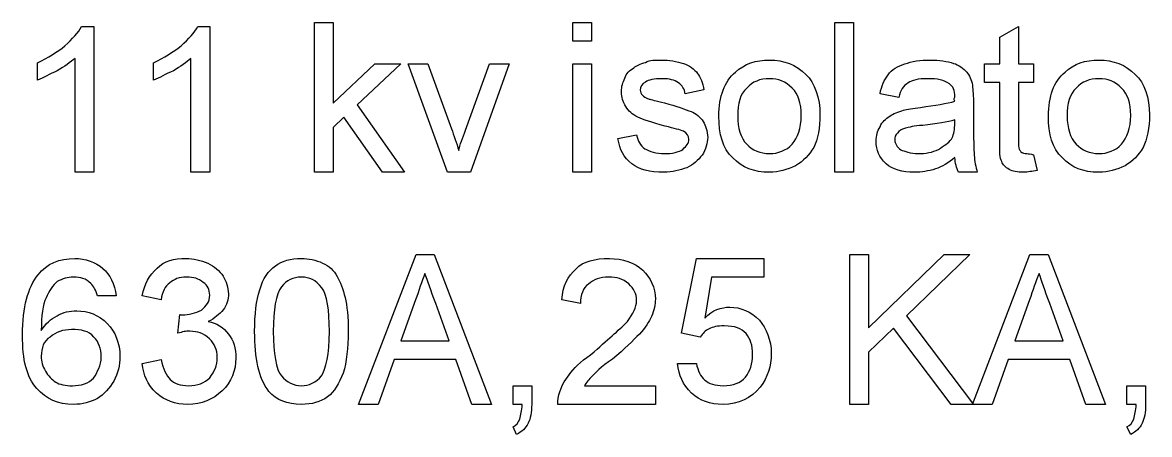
# Model space of a CAD drawing. Header units: millimetres. Extents: x 12 to 286, y 8 to 173.
# Drawn here: x 151.41 to 162.03, y 127.64 to 131.52 of the extents above; entities that cross this region are included whole.
import ezdxf

# ---------------------------------------------------------------- set-up
doc = ezdxf.new("R2010")
doc.units = ezdxf.units.MM
doc.layers.get('0').update_dxf_attribs({"linetype": 'CONTINUOUS'})

msp = doc.modelspace()

# ---------------------------------------------------------------- linework, layer by layer
at = {"color": 0}
for p, q in [((151.969, 131.48), (152.083, 131.48)), ((152.083, 131.48), (152.083, 130.105)), ((153.063, 131.48), (153.176, 131.48)), ((153.176, 131.48), (153.176, 130.105)), ((154.164, 130.105), (154.164, 131.516)), ((154.164, 131.516), (154.34, 131.516)), ((154.34, 131.516), (154.34, 130.756)), ((156.597, 131.34), (156.597, 131.516)), ((156.597, 131.516), (156.774, 131.516)), ((156.774, 131.516), (156.774, 131.34)), ((159.067, 130.105), (159.067, 131.516)), ((159.067, 131.516), (159.243, 131.516)), ((159.243, 131.516), (159.243, 130.105)), ((160.62, 131.377), (160.796, 131.479)), ((160.796, 131.479), (160.796, 131.127)), ((160.62, 131.127), (160.62, 131.377)), ((156.774, 131.34), (156.597, 131.34)), ((151.907, 130.105), (151.907, 131.177)), ((152.999, 130.105), (152.999, 131.177)), ((151.554, 130.974), (151.554, 131.137)), ((152.647, 130.974), (152.647, 131.137)), ((154.34, 130.756), (154.733, 131.127)), ((154.976, 131.127), (154.566, 130.741)), ((154.733, 131.127), (154.976, 131.127)), ((155.415, 130.105), (155.046, 131.127)), ((155.046, 131.127), (155.232, 131.127)), ((155.232, 131.127), (155.455, 130.515)), ((155.587, 130.503), (155.812, 131.127)), ((155.998, 131.127), (155.634, 130.105)), ((155.812, 131.127), (155.998, 131.127)), ((156.597, 130.105), (156.597, 131.127)), ((156.597, 131.127), (156.774, 131.127)), ((156.774, 131.127), (156.774, 130.105)), ((160.478, 130.951), (160.478, 131.127)), ((160.478, 131.127), (160.62, 131.127)), ((160.796, 131.127), (160.937, 131.127)), ((160.937, 131.127), (160.937, 130.951)), ((160.62, 130.951), (160.478, 130.951)), ((160.62, 130.398), (160.62, 130.951)), ((160.937, 130.951), (160.796, 130.951)), ((160.796, 130.951), (160.796, 130.409)), ((157.832, 130.881), (157.656, 130.845)), ((159.668, 130.81), (159.492, 130.845)), ((154.566, 130.741), (155.01, 130.105)), ((160.373, 130.776), (160.373, 130.566)), ((154.441, 130.623), (154.34, 130.526)), ((154.803, 130.105), (154.441, 130.623)), ((157.974, 130.634), (157.974, 130.634)), ((161.079, 130.634), (161.079, 130.634)), ((154.34, 130.526), (154.34, 130.105)), ((160.196, 130.55), (160.197, 130.598)), ((157.022, 130.422), (157.198, 130.458)), ((160.197, 130.245), (160.197, 130.245)), ((160.937, 130.271), (160.973, 130.121)), ((152.083, 130.105), (151.907, 130.105)), ((153.176, 130.105), (152.999, 130.105)), ((154.34, 130.105), (154.164, 130.105)), ((155.01, 130.105), (154.803, 130.105)), ((155.634, 130.105), (155.415, 130.105)), ((156.774, 130.105), (156.597, 130.105)), ((159.243, 130.105), (159.067, 130.105)), ((160.408, 130.105), (160.231, 130.105)), ((154.579, 127.918), (155.12, 129.329)), ((155.12, 129.329), (155.29, 129.329)), ((155.29, 129.329), (155.831, 127.918)), ((157.621, 128.588), (157.762, 129.293)), ((157.762, 129.293), (158.397, 129.293)), ((158.397, 129.293), (158.397, 129.117)), ((159.209, 127.918), (159.209, 129.329)), ((159.209, 129.329), (159.385, 129.329)), ((159.385, 129.329), (159.385, 128.641)), ((159.385, 128.641), (160.098, 129.329)), ((160.338, 129.329), (159.742, 128.754)), ((160.098, 129.329), (160.338, 129.329)), ((160.364, 127.918), (160.905, 129.329)), ((160.905, 129.329), (161.075, 129.329)), ((161.075, 129.329), (161.616, 127.918)), ((157.905, 129.117), (157.841, 128.732)), ((158.397, 129.117), (157.905, 129.117)), ((152.294, 128.94), (152.117, 128.94)), ((152.294, 128.94), (152.294, 128.94)), ((152.717, 128.904), (152.54, 128.94)), ((155.116, 128.903), (154.977, 128.517)), ((155.432, 128.517), (155.305, 128.87)), ((156.669, 128.87), (156.493, 128.904)), ((160.901, 128.903), (160.763, 128.517)), ((161.217, 128.517), (161.091, 128.87)), ((152.874, 128.588), (152.893, 128.764)), ((159.742, 128.754), (160.373, 127.918)), ((153.599, 128.604), (153.599, 128.604)), ((159.62, 128.637), (159.385, 128.411)), ((160.161, 127.918), (159.62, 128.637)), ((154.977, 128.517), (155.432, 128.517)), ((157.798, 128.552), (157.621, 128.588)), ((160.763, 128.517), (161.217, 128.517)), ((159.385, 128.411), (159.385, 127.918)), ((152.54, 128.305), (152.717, 128.341)), ((154.915, 128.341), (154.763, 127.918)), ((155.494, 128.341), (154.915, 128.341)), ((155.645, 127.918), (155.494, 128.341)), ((157.585, 128.305), (157.762, 128.305)), ((160.701, 128.341), (160.55, 127.918)), ((161.28, 128.341), (160.701, 128.341)), ((161.432, 127.918), (161.28, 128.341)), ((156.034, 127.918), (156.034, 128.094)), ((156.034, 128.094), (156.21, 128.094)), ((156.21, 128.094), (156.21, 127.918)), ((156.706, 128.094), (157.375, 128.094)), ((157.375, 128.094), (157.375, 127.918)), ((161.819, 127.918), (161.819, 128.094)), ((161.819, 128.094), (161.995, 128.094)), ((161.995, 128.094), (161.995, 127.918)), ((154.763, 127.918), (154.579, 127.918)), ((155.831, 127.918), (155.645, 127.918)), ((156.121, 127.918), (156.034, 127.918)), ((157.375, 127.918), (156.457, 127.918)), ((159.385, 127.918), (159.209, 127.918)), ((160.373, 127.918), (160.161, 127.918)), ((160.55, 127.918), (160.364, 127.918)), ((161.616, 127.918), (161.432, 127.918)), ((161.907, 127.918), (161.819, 127.918)), ((156.068, 127.635), (156.034, 127.706)), ((161.855, 127.635), (161.819, 127.706))]:
    msp.add_line(p, q, dxfattribs=at)
for points in [[(151.812, 131.297), (151.882, 131.363), (151.938, 131.421), (151.969, 131.48)], [(152.906, 131.297), (152.976, 131.363), (153.033, 131.421), (153.063, 131.48)], [(151.554, 131.137), (151.652, 131.189), (151.739, 131.235), (151.812, 131.297)], [(152.647, 131.137), (152.746, 131.189), (152.831, 131.235), (152.906, 131.297)], [(151.907, 131.177), (151.864, 131.145), (151.807, 131.1), (151.739, 131.061)], [(152.999, 131.177), (152.957, 131.145), (152.902, 131.1), (152.833, 131.061)], [(157.282, 131.141), (157.324, 131.163), (157.377, 131.163), (157.43, 131.163)], [(157.43, 131.163), (157.503, 131.163), (157.58, 131.152), (157.639, 131.129)], [(158.131, 131.05), (158.213, 131.127), (158.326, 131.163), (158.451, 131.163)], [(158.451, 131.163), (158.585, 131.163), (158.704, 131.118), (158.793, 131.027)], [(159.727, 131.126), (159.788, 131.151), (159.875, 131.163), (159.965, 131.163)], [(159.965, 131.163), (160.05, 131.163), (160.128, 131.152), (160.184, 131.131)], [(161.236, 131.05), (161.317, 131.127), (161.429, 131.163), (161.556, 131.163)], [(161.556, 131.163), (161.688, 131.163), (161.809, 131.118), (161.897, 131.027)], [(151.739, 131.061), (151.667, 131.032), (151.608, 130.993), (151.554, 130.974)], [(152.833, 131.061), (152.761, 131.032), (152.702, 130.993), (152.647, 130.974)], [(157.088, 130.991), (157.098, 131.04), (157.136, 131.064), (157.172, 131.09)], [(157.172, 131.09), (157.196, 131.111), (157.236, 131.127), (157.282, 131.141)], [(157.639, 131.129), (157.694, 131.118), (157.744, 131.075), (157.773, 131.036)], [(157.974, 130.634), (157.974, 130.821), (158.026, 130.961), (158.131, 131.05)], [(159.568, 131.022), (159.603, 131.079), (159.658, 131.102), (159.727, 131.126)], [(160.184, 131.131), (160.233, 131.12), (160.282, 131.083), (160.309, 131.05)], [(160.309, 131.05), (160.332, 131.02), (160.354, 130.977), (160.364, 130.927)], [(161.079, 130.634), (161.079, 130.821), (161.13, 130.961), (161.236, 131.05)], [(157.056, 130.863), (157.056, 130.915), (157.067, 130.952), (157.088, 130.991)], [(157.282, 130.955), (157.245, 130.944), (157.233, 130.908), (157.233, 130.879)], [(157.444, 130.987), (157.357, 130.987), (157.314, 130.976), (157.282, 130.955)], [(157.593, 130.949), (157.555, 130.974), (157.508, 130.987), (157.444, 130.987)], [(157.656, 130.845), (157.649, 130.89), (157.628, 130.925), (157.593, 130.949)], [(157.773, 131.036), (157.799, 131.005), (157.823, 130.945), (157.832, 130.881)], [(158.451, 130.987), (158.359, 130.987), (158.292, 130.958), (158.236, 130.899)], [(158.665, 130.899), (158.6, 130.963), (158.535, 130.987), (158.451, 130.987)], [(158.793, 131.027), (158.879, 130.945), (158.926, 130.809), (158.926, 130.648)], [(159.492, 130.845), (159.507, 130.918), (159.533, 130.977), (159.568, 131.022)], [(159.756, 130.947), (159.711, 130.923), (159.686, 130.875), (159.668, 130.81)], [(159.942, 130.987), (159.848, 130.987), (159.796, 130.973), (159.756, 130.947)], [(160.146, 130.937), (160.094, 130.974), (160.033, 130.987), (159.942, 130.987)], [(160.197, 130.813), (160.197, 130.882), (160.179, 130.914), (160.146, 130.937)], [(161.556, 130.987), (161.462, 130.987), (161.397, 130.958), (161.341, 130.899)], [(161.768, 130.899), (161.705, 130.963), (161.64, 130.987), (161.556, 130.987)], [(161.897, 131.027), (161.984, 130.945), (162.031, 130.809), (162.031, 130.648)], [(157.097, 130.724), (157.069, 130.77), (157.056, 130.812), (157.056, 130.863)], [(157.233, 130.879), (157.233, 130.861), (157.24, 130.845), (157.254, 130.831)], [(157.254, 130.831), (157.26, 130.82), (157.288, 130.803), (157.317, 130.794)], [(158.236, 130.899), (158.174, 130.846), (158.151, 130.752), (158.151, 130.634)], [(158.75, 130.639), (158.75, 130.762), (158.721, 130.839), (158.665, 130.899)], [(160.364, 130.927), (160.361, 130.905), (160.373, 130.846), (160.373, 130.776)], [(161.341, 130.899), (161.279, 130.846), (161.255, 130.752), (161.255, 130.634)], [(161.855, 130.639), (161.855, 130.762), (161.826, 130.839), (161.768, 130.899)], [(157.211, 130.624), (157.155, 130.651), (157.123, 130.681), (157.097, 130.724)], [(157.317, 130.794), (157.329, 130.794), (157.382, 130.776), (157.462, 130.758)], [(157.462, 130.758), (157.573, 130.73), (157.661, 130.697), (157.711, 130.677)], [(159.875, 130.715), (160.009, 130.74), (160.127, 130.751), (160.196, 130.774)], [(160.196, 130.774), (160.184, 130.795), (160.197, 130.808), (160.197, 130.813)], [(157.467, 130.539), (157.339, 130.58), (157.26, 130.599), (157.211, 130.624)], [(157.711, 130.677), (157.754, 130.664), (157.798, 130.624), (157.827, 130.583)], [(158.105, 130.241), (158.008, 130.333), (157.974, 130.463), (157.974, 130.634)], [(158.151, 130.634), (158.151, 130.528), (158.178, 130.427), (158.236, 130.369)], [(158.665, 130.369), (158.714, 130.434), (158.75, 130.518), (158.75, 130.639)], [(158.926, 130.648), (158.926, 130.525), (158.907, 130.415), (158.867, 130.34)], [(159.492, 130.533), (159.515, 130.584), (159.545, 130.608), (159.584, 130.633)], [(159.584, 130.633), (159.615, 130.657), (159.667, 130.677), (159.714, 130.689)], [(159.714, 130.689), (159.745, 130.703), (159.803, 130.707), (159.875, 130.715)], [(161.21, 130.241), (161.113, 130.333), (161.079, 130.463), (161.079, 130.634)], [(161.255, 130.634), (161.255, 130.528), (161.283, 130.427), (161.341, 130.369)], [(161.769, 130.369), (161.819, 130.434), (161.855, 130.518), (161.855, 130.639)], [(162.031, 130.648), (162.031, 130.525), (162.01, 130.415), (161.972, 130.34)], [(155.455, 130.515), (155.473, 130.453), (155.502, 130.38), (155.523, 130.309)], [(157.639, 130.491), (157.609, 130.504), (157.557, 130.52), (157.467, 130.539)], [(157.827, 130.583), (157.845, 130.549), (157.868, 130.493), (157.868, 130.433)], [(159.456, 130.397), (159.456, 130.455), (159.466, 130.492), (159.492, 130.533)], [(159.731, 130.52), (159.69, 130.511), (159.675, 130.493), (159.658, 130.474)], [(159.894, 130.547), (159.813, 130.544), (159.763, 130.529), (159.731, 130.52)], [(160.197, 130.598), (160.129, 130.579), (160.027, 130.561), (159.894, 130.547)], [(160.165, 130.418), (160.183, 130.448), (160.196, 130.491), (160.196, 130.55)], [(160.373, 130.566), (160.373, 130.431), (160.375, 130.32), (160.38, 130.265)], [(155.523, 130.309), (155.532, 130.365), (155.56, 130.427), (155.587, 130.503)], [(157.154, 130.185), (157.076, 130.247), (157.04, 130.317), (157.022, 130.422)], [(157.198, 130.458), (157.208, 130.4), (157.234, 130.357), (157.277, 130.327)], [(157.635, 130.321), (157.668, 130.358), (157.692, 130.379), (157.692, 130.415)], [(157.692, 130.415), (157.692, 130.449), (157.674, 130.471), (157.639, 130.491)], [(157.868, 130.433), (157.868, 130.383), (157.851, 130.318), (157.817, 130.267)], [(159.658, 130.474), (159.632, 130.46), (159.632, 130.433), (159.632, 130.409)], [(159.632, 130.409), (159.632, 130.376), (159.651, 130.342), (159.688, 130.317)], [(160.043, 130.32), (160.091, 130.356), (160.139, 130.377), (160.165, 130.418)], [(160.796, 130.409), (160.796, 130.369), (160.799, 130.335), (160.803, 130.322)], [(157.277, 130.327), (157.317, 130.304), (157.382, 130.281), (157.46, 130.281)], [(157.46, 130.281), (157.533, 130.281), (157.596, 130.295), (157.635, 130.321)], [(158.236, 130.369), (158.287, 130.315), (158.364, 130.281), (158.451, 130.281)], [(158.451, 130.281), (158.531, 130.281), (158.608, 130.31), (158.665, 130.369)], [(158.867, 130.34), (158.824, 130.27), (158.771, 130.208), (158.696, 130.167)], [(159.549, 130.186), (159.479, 130.249), (159.456, 130.312), (159.456, 130.397)], [(159.688, 130.317), (159.719, 130.304), (159.781, 130.281), (159.852, 130.281)], [(159.852, 130.281), (159.921, 130.281), (159.988, 130.294), (160.043, 130.32)], [(160.639, 130.207), (160.62, 130.238), (160.62, 130.3), (160.62, 130.398)], [(160.803, 130.322), (160.806, 130.32), (160.817, 130.299), (160.828, 130.292)], [(161.341, 130.369), (161.392, 130.315), (161.469, 130.281), (161.556, 130.281)], [(161.556, 130.281), (161.634, 130.281), (161.712, 130.31), (161.769, 130.369)], [(161.972, 130.34), (161.929, 130.27), (161.875, 130.208), (161.801, 130.167)], [(157.817, 130.267), (157.777, 130.221), (157.736, 130.175), (157.672, 130.147)], [(158.451, 130.105), (158.302, 130.105), (158.193, 130.15), (158.105, 130.241)], [(160.197, 130.245), (160.138, 130.194), (160.077, 130.157), (160.015, 130.137)], [(160.231, 130.105), (160.213, 130.145), (160.201, 130.192), (160.197, 130.245)], [(160.38, 130.265), (160.383, 130.213), (160.394, 130.156), (160.408, 130.105)], [(160.71, 130.132), (160.669, 130.153), (160.653, 130.176), (160.639, 130.207)], [(160.828, 130.292), (160.828, 130.292), (160.854, 130.281), (160.875, 130.281)], [(160.875, 130.281), (160.889, 130.281), (160.912, 130.277), (160.937, 130.271)], [(161.556, 130.105), (161.407, 130.105), (161.298, 130.15), (161.21, 130.241)], [(157.457, 130.105), (157.321, 130.105), (157.223, 130.131), (157.154, 130.185)], [(157.672, 130.147), (157.603, 130.128), (157.537, 130.105), (157.457, 130.105)], [(158.696, 130.167), (158.615, 130.128), (158.539, 130.105), (158.451, 130.105)], [(159.818, 130.105), (159.698, 130.105), (159.611, 130.132), (159.549, 130.186)], [(160.015, 130.137), (159.943, 130.116), (159.888, 130.105), (159.818, 130.105)], [(160.849, 130.105), (160.783, 130.105), (160.742, 130.114), (160.71, 130.132)], [(160.973, 130.121), (160.926, 130.116), (160.885, 130.105), (160.849, 130.105)], [(161.801, 130.167), (161.72, 130.128), (161.644, 130.105), (161.556, 130.105)], [(151.559, 129.139), (151.642, 129.246), (151.759, 129.293), (151.904, 129.293)], [(151.904, 129.293), (152.002, 129.293), (152.101, 129.261), (152.17, 129.199)], [(152.681, 129.201), (152.743, 129.27), (152.844, 129.293), (152.952, 129.293)], [(152.952, 129.293), (153.019, 129.293), (153.096, 129.278), (153.158, 129.248)], [(153.158, 129.248), (153.216, 129.221), (153.27, 129.177), (153.303, 129.125)], [(153.795, 129.223), (153.854, 129.27), (153.942, 129.293), (154.04, 129.293)], [(154.04, 129.293), (154.107, 129.293), (154.179, 129.279), (154.24, 129.25)], [(154.24, 129.25), (154.299, 129.223), (154.346, 129.179), (154.376, 129.124)], [(156.628, 129.194), (156.695, 129.27), (156.811, 129.293), (156.942, 129.293)], [(156.942, 129.293), (157.066, 129.293), (157.18, 129.256), (157.258, 129.183)], [(151.412, 128.571), (151.412, 128.837), (151.462, 129.02), (151.559, 129.139)], [(152.17, 129.199), (152.233, 129.144), (152.28, 129.051), (152.294, 128.94)], [(152.54, 128.94), (152.561, 129.052), (152.608, 129.139), (152.681, 129.201)], [(153.648, 128.998), (153.677, 129.106), (153.73, 129.176), (153.795, 129.223)], [(155.204, 129.153), (155.171, 129.074), (155.148, 128.991), (155.116, 128.903)], [(155.305, 128.87), (155.259, 128.998), (155.229, 129.081), (155.204, 129.153)], [(156.493, 128.904), (156.504, 129.031), (156.549, 129.128), (156.628, 129.194)], [(157.258, 129.183), (157.327, 129.111), (157.375, 129.019), (157.375, 128.91)], [(160.991, 129.153), (160.956, 129.074), (160.933, 128.991), (160.901, 128.903)], [(161.091, 128.87), (161.044, 128.998), (161.016, 129.081), (160.991, 129.153)], [(151.739, 129.075), (151.696, 129.042), (151.664, 128.989), (151.634, 128.921)], [(151.893, 129.117), (151.834, 129.117), (151.79, 129.103), (151.739, 129.075)], [(152.055, 129.057), (152.009, 129.104), (151.958, 129.117), (151.893, 129.117)], [(152.117, 128.94), (152.104, 128.994), (152.083, 129.034), (152.055, 129.057)], [(152.8, 129.064), (152.753, 129.034), (152.729, 128.976), (152.717, 128.904)], [(152.958, 129.117), (152.885, 129.117), (152.842, 129.099), (152.8, 129.064)], [(153.115, 129.068), (153.071, 129.104), (153.023, 129.117), (152.958, 129.117)], [(153.176, 128.946), (153.176, 129.005), (153.155, 129.036), (153.115, 129.068)], [(153.303, 129.125), (153.329, 129.082), (153.352, 129.018), (153.352, 128.96)], [(153.851, 129.027), (153.799, 128.957), (153.775, 128.811), (153.775, 128.605)], [(154.039, 129.117), (153.959, 129.117), (153.902, 129.086), (153.851, 129.027)], [(154.233, 129.016), (154.173, 129.093), (154.121, 129.117), (154.039, 129.117)], [(154.376, 129.124), (154.405, 129.078), (154.431, 129.002), (154.451, 128.924)], [(156.744, 129.051), (156.693, 129.018), (156.669, 128.947), (156.669, 128.87)], [(156.938, 129.117), (156.85, 129.117), (156.792, 129.095), (156.744, 129.051)], [(157.125, 129.053), (157.066, 129.104), (157.015, 129.117), (156.938, 129.117)], [(157.198, 128.898), (157.198, 128.961), (157.173, 129.01), (157.125, 129.053)], [(151.634, 128.921), (151.601, 128.86), (151.59, 128.752), (151.588, 128.614)], [(153.097, 128.807), (153.142, 128.846), (153.176, 128.884), (153.176, 128.946)], [(153.352, 128.96), (153.352, 128.91), (153.336, 128.853), (153.304, 128.808)], [(153.599, 128.604), (153.599, 128.771), (153.615, 128.895), (153.648, 128.998)], [(154.304, 128.605), (154.304, 128.816), (154.281, 128.947), (154.233, 129.016)], [(154.451, 128.924), (154.47, 128.851), (154.481, 128.738), (154.481, 128.604)], [(157.113, 128.7), (157.163, 128.776), (157.198, 128.831), (157.198, 128.898)], [(157.375, 128.91), (157.375, 128.864), (157.362, 128.801), (157.34, 128.747)], [(157.841, 128.732), (157.914, 128.811), (157.995, 128.834), (158.078, 128.834)], [(158.078, 128.834), (158.175, 128.834), (158.28, 128.794), (158.355, 128.712)], [(151.588, 128.614), (151.63, 128.68), (151.679, 128.724), (151.737, 128.753)], [(151.737, 128.753), (151.794, 128.787), (151.858, 128.8), (151.923, 128.8)], [(151.923, 128.8), (152.029, 128.8), (152.131, 128.76), (152.211, 128.68)], [(152.893, 128.764), (152.892, 128.762), (152.911, 128.762), (152.918, 128.762)], [(152.918, 128.762), (152.976, 128.762), (153.043, 128.778), (153.097, 128.807)], [(153.304, 128.808), (153.264, 128.771), (153.224, 128.727), (153.161, 128.699)], [(157.34, 128.747), (157.317, 128.699), (157.278, 128.639), (157.226, 128.579)], [(158.355, 128.712), (158.421, 128.636), (158.467, 128.525), (158.467, 128.397)], [(151.874, 128.623), (151.794, 128.623), (151.728, 128.6), (151.673, 128.553)], [(152.083, 128.553), (152.036, 128.611), (151.966, 128.623), (151.874, 128.623)], [(152.211, 128.68), (152.283, 128.604), (152.33, 128.496), (152.33, 128.37)], [(152.988, 128.607), (152.95, 128.612), (152.92, 128.6), (152.874, 128.588)], [(153.174, 128.535), (153.114, 128.589), (153.064, 128.607), (152.988, 128.607)], [(153.161, 128.699), (153.236, 128.689), (153.307, 128.64), (153.354, 128.58)], [(153.734, 128.039), (153.635, 128.17), (153.599, 128.352), (153.599, 128.604)], [(153.775, 128.605), (153.775, 128.395), (153.802, 128.248), (153.852, 128.186)], [(154.229, 128.186), (154.27, 128.254), (154.304, 128.389), (154.304, 128.605)], [(154.481, 128.604), (154.481, 128.452), (154.466, 128.316), (154.433, 128.213)], [(156.799, 128.413), (156.943, 128.55), (157.055, 128.634), (157.113, 128.7)], [(157.883, 128.629), (157.843, 128.619), (157.82, 128.583), (157.798, 128.552)], [(158.025, 128.658), (157.959, 128.658), (157.916, 128.648), (157.883, 128.629)], [(158.23, 128.585), (158.188, 128.634), (158.122, 128.658), (158.025, 128.658)], [(151.547, 128.069), (151.448, 128.178), (151.412, 128.338), (151.412, 128.571)], [(151.673, 128.553), (151.612, 128.519), (151.588, 128.447), (151.588, 128.373)], [(152.153, 128.364), (152.153, 128.448), (152.13, 128.507), (152.083, 128.553)], [(153.246, 128.359), (153.246, 128.436), (153.223, 128.49), (153.174, 128.535)], [(153.354, 128.58), (153.399, 128.523), (153.422, 128.446), (153.422, 128.355)], [(157.226, 128.579), (157.164, 128.523), (157.088, 128.441), (156.971, 128.345)], [(158.291, 128.386), (158.291, 128.478), (158.272, 128.536), (158.23, 128.585)], [(156.58, 128.218), (156.622, 128.282), (156.701, 128.341), (156.799, 128.413)], [(158.224, 128.174), (158.268, 128.236), (158.291, 128.298), (158.291, 128.386)], [(158.467, 128.397), (158.467, 128.28), (158.433, 128.17), (158.363, 128.081)], [(151.588, 128.373), (151.588, 128.324), (151.601, 128.276), (151.627, 128.232)], [(152.082, 128.166), (152.117, 128.227), (152.153, 128.28), (152.153, 128.364)], [(152.33, 128.37), (152.33, 128.288), (152.31, 128.21), (152.273, 128.138)], [(152.674, 128.025), (152.587, 128.108), (152.552, 128.191), (152.54, 128.305)], [(152.717, 128.341), (152.736, 128.253), (152.765, 128.189), (152.804, 128.152)], [(153.177, 128.17), (153.223, 128.23), (153.246, 128.283), (153.246, 128.359)], [(153.422, 128.355), (153.422, 128.24), (153.38, 128.13), (153.294, 128.045)], [(156.971, 128.345), (156.862, 128.275), (156.804, 128.209), (156.777, 128.18)], [(157.716, 128.024), (157.632, 128.107), (157.596, 128.188), (157.585, 128.305)], [(157.762, 128.305), (157.774, 128.235), (157.801, 128.183), (157.841, 128.147)], [(151.627, 128.232), (151.652, 128.188), (151.686, 128.152), (151.726, 128.129)], [(153.852, 128.186), (153.901, 128.129), (153.966, 128.094), (154.04, 128.094)], [(154.04, 128.094), (154.109, 128.094), (154.178, 128.125), (154.229, 128.186)], [(154.433, 128.213), (154.392, 128.116), (154.351, 128.035), (154.287, 127.988)], [(156.476, 128.036), (156.492, 128.107), (156.533, 128.16), (156.58, 128.218)], [(156.777, 128.18), (156.748, 128.157), (156.726, 128.123), (156.706, 128.094)], [(158.014, 128.094), (158.108, 128.094), (158.18, 128.12), (158.224, 128.174)], [(151.894, 127.918), (151.744, 127.918), (151.637, 127.967), (151.547, 128.069)], [(151.726, 128.129), (151.757, 128.105), (151.819, 128.094), (151.882, 128.094)], [(151.882, 128.094), (151.963, 128.094), (152.035, 128.118), (152.082, 128.166)], [(152.273, 128.138), (152.231, 128.076), (152.184, 128.011), (152.117, 127.974)], [(152.804, 128.152), (152.837, 128.116), (152.9, 128.094), (152.976, 128.094)], [(152.976, 128.094), (153.06, 128.094), (153.13, 128.119), (153.177, 128.17)], [(157.841, 128.147), (157.878, 128.116), (157.938, 128.094), (158.014, 128.094)], [(158.363, 128.081), (158.277, 127.976), (158.16, 127.918), (158.013, 127.918)], [(152.117, 127.974), (152.053, 127.94), (151.978, 127.918), (151.894, 127.918)], [(152.969, 127.918), (152.849, 127.918), (152.753, 127.954), (152.674, 128.025)], [(153.294, 128.045), (153.205, 127.964), (153.1, 127.918), (152.969, 127.918)], [(154.04, 127.918), (153.904, 127.918), (153.807, 127.958), (153.734, 128.039)], [(154.287, 127.988), (154.216, 127.94), (154.139, 127.918), (154.04, 127.918)], [(156.457, 127.918), (156.456, 127.959), (156.461, 127.998), (156.476, 128.036)], [(158.013, 127.918), (157.89, 127.918), (157.794, 127.952), (157.716, 128.024)], [(156.099, 127.779), (156.103, 127.821), (156.119, 127.857), (156.121, 127.918)], [(156.21, 127.918), (156.21, 127.843), (156.199, 127.784), (156.176, 127.74)], [(161.884, 127.779), (161.888, 127.821), (161.906, 127.857), (161.907, 127.918)], [(161.995, 127.918), (161.995, 127.843), (161.984, 127.784), (161.961, 127.74)], [(156.034, 127.706), (156.063, 127.722), (156.083, 127.747), (156.099, 127.779)], [(161.819, 127.706), (161.848, 127.722), (161.87, 127.747), (161.884, 127.779)], [(156.176, 127.74), (156.152, 127.695), (156.118, 127.66), (156.068, 127.635)], [(161.961, 127.74), (161.939, 127.695), (161.903, 127.66), (161.855, 127.635)]]:
    msp.add_open_spline(points, degree=3, dxfattribs=at)

doc.saveas('drawing.dxf')
